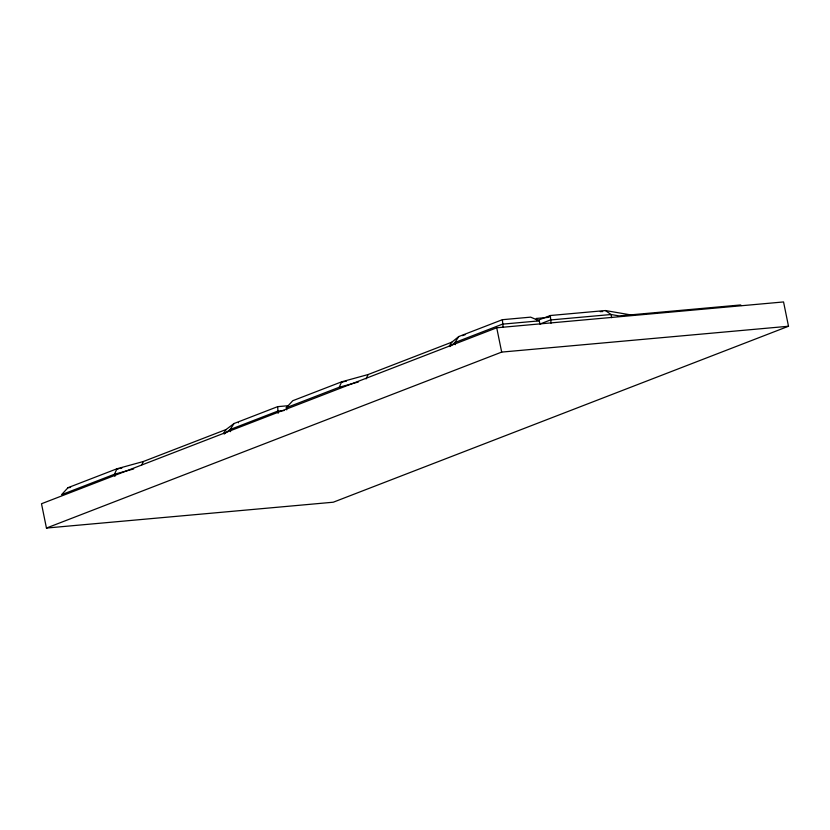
<?xml version="1.0" encoding="UTF-8"?>
<svg xmlns="http://www.w3.org/2000/svg" width="830" height="830" viewBox="0 0 830 830"><rect width="100%" height="100%" fill="white"/><g stroke="black" fill="none" stroke-linecap="round" stroke-linejoin="round"><path stroke-width="1.25" d="M287.917 405.735L277.645 406.659L234.019 423.528L226.102 429.525L143.351 461.511L116.957 468.774L114.478 474.231L114.914 476.368M141.857 464.779L143.351 461.511M286.724 409.864L286.288 407.717L339.211 387.257L341.701 381.8L368.084 374.548L451.831 342.178L458.793 336.544L502.389 319.695L530.629 317.143L539.293 320.847L539.946 324.053L550.394 319.975L611.036 314.518L619.097 315.908L740.557 304.963L741.242 305.554M366.103 378.905L368.084 374.548M223.519 433.519L226.102 429.525M234.019 423.528L230.149 429.515L224.214 434.017M449.227 346.183L451.831 342.178M458.793 336.544L454.882 342.551L449.912 346.577M116.957 468.774L68.029 487.677L61.545 494.69L114.478 474.231L133.672 468.95M286.288 407.717L292.772 400.714L341.701 381.8M496.724 327.788L41.5 503.748L46.449 528.056L333.276 502.212L788.5 326.252L783.551 301.944L496.724 327.788L501.673 352.096L46.449 528.056M537.124 320.608L550.321 315.514L605.454 310.545L630.727 314.902M339.211 387.257L358.404 381.976M548.817 317.33L536.273 318.461L536.709 320.608M539.293 320.847L502.461 324.157L454.882 342.551L455.317 344.689M501.673 352.096L788.5 326.252M284.078 410.549L277.728 411.13L230.149 429.515L230.584 431.652M68.029 487.677L70.602 487.449M605.454 310.545L611.036 314.518L611.689 317.724M551.047 323.192L550.321 315.514M503.115 327.373L502.389 319.695M278.164 413.267L277.645 406.659M341.763 382.308A4.005 0.55 -11.5 0 1 344.367 381.572M345.384 381.375A4.005 0.55 -11.5 0 1 346.38 381.209M238.501 422.812A4.005 0.55 -11.5 0 1 238.501 422.667M117.715 469.282A4.005 0.55 -11.5 0 1 118.223 469.043M119.831 468.545A4.005 0.55 -11.5 0 1 121.854 468.11M462.663 335.704A4.005 0.55 -11.5 0 1 463.441 335.279M464.167 335.03A4.005 0.55 -11.5 0 1 465.049 334.781M600.256 311.675A4.005 0.55 -11.5 0 1 602.653 311.644M547.167 317.392A4.005 0.55 -11.5 0 1 548.402 316.915M549.284 316.666A4.005 0.55 -11.5 0 1 550.28 316.438"/></g></svg>
